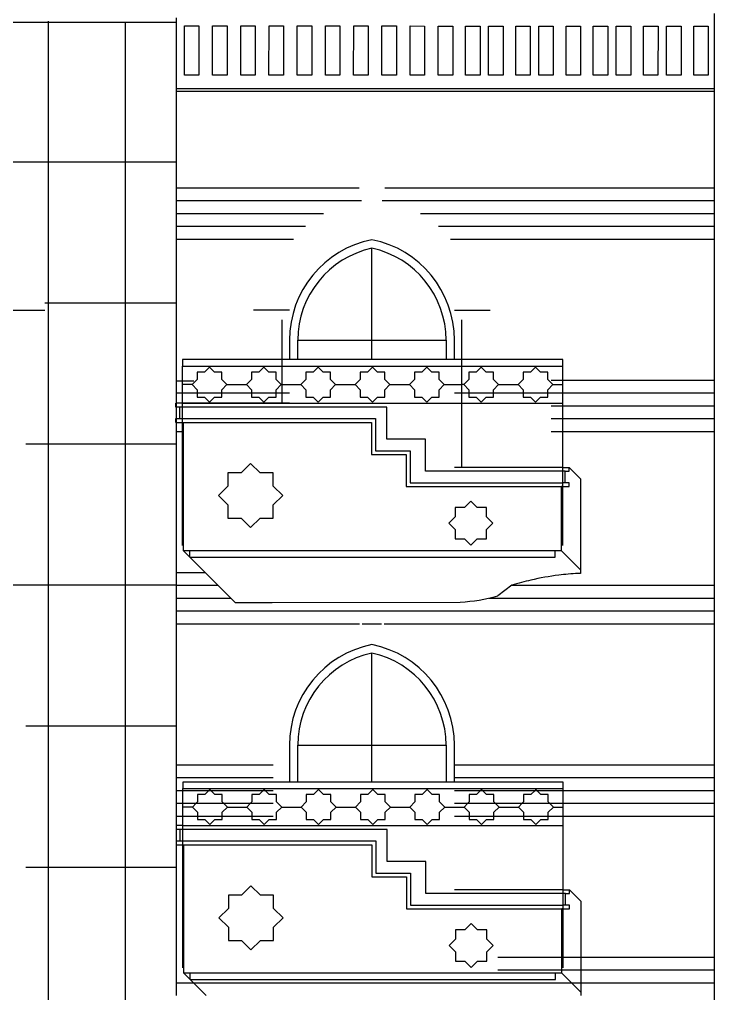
# Model space of a CAD drawing. Header units: inches. Extents: x 323.8 to 359.6, y 89.7 to 114.
# Drawn here: x 347.71 to 353.13, y 99.63 to 107.22 of the extents above; entities that cross this region are included whole.
import ezdxf

# ---------------------------------------------------------------- set-up
doc = ezdxf.new("R2010")
doc.units = ezdxf.units.IN
for name, color, linetype, lineweight in [('01_ORIGINAL_ENVELOPE', 7, 'Continuous', 25), ('02_ISLAMIC_WINDOWS', 7, 'Continuous', 25), ('03_ISLAMIC_BALCONIES', 7, 'Continuous', 25)]:
    doc.layers.add(name, color=color, linetype=linetype, lineweight=lineweight)

msp = doc.modelspace()

# ---------------------------------------------------------------- linework, layer by layer
at = {"layer": '01_ORIGINAL_ENVELOPE'}
for points in [[(353.132, 93.187), (353.132, 107.2709)], [(346.132, 107.2031), (347.932, 107.2031)], [(347.932, 107.2114), (347.932, 107.2031)], [(347.932, 107.2031), (347.932, 106.1114)], [(347.932, 107.2031), (348.932, 107.2031)], [(348.532, 107.2015), (348.532, 106.1114)], [(348.932, 107.237), (348.932, 107.2031)], [(348.932, 107.2031), (348.932, 106.687)], [(348.932, 106.687), (348.932, 106.6639)], [(348.932, 106.687), (353.132, 106.687)], [(348.932, 106.6639), (348.932, 106.1114)], [(348.932, 106.6639), (353.132, 106.6639)], [(347.932, 106.1114), (347.332, 106.1114)], [(347.932, 106.1114), (347.932, 105.0114)], [(348.532, 106.1114), (347.932, 106.1114)], [(348.532, 106.1114), (348.532, 105.0114)], [(348.932, 106.1114), (348.532, 106.1114)], [(348.932, 106.1114), (348.932, 105.9115)], [(348.932, 105.9115), (348.932, 105.8115)], [(348.932, 105.9115), (350.3584, 105.9115)], [(350.5584, 105.9115), (353.132, 105.9115)], [(348.932, 105.8115), (348.932, 105.7115)], [(348.932, 105.8115), (350.3782, 105.8115)], [(350.5385, 105.8115), (353.132, 105.8115)], [(348.932, 105.7115), (348.932, 105.6115)], [(348.932, 105.7115), (350.0813, 105.7115)], [(350.8365, 105.7115), (353.132, 105.7115)], [(348.932, 105.6115), (348.932, 105.5115)], [(348.932, 105.6115), (349.9409, 105.6115)], [(350.9769, 105.6115), (353.132, 105.6115)], [(348.932, 105.5115), (348.932, 105.0114)], [(348.932, 105.5115), (349.8473, 105.5115)], [(351.0705, 105.5115), (353.132, 105.5115)], [(347.932, 105.0114), (347.9058, 105.0114)], [(347.932, 105.0114), (347.932, 103.9114)], [(348.532, 105.0114), (347.932, 105.0114)], [(348.532, 105.0114), (348.532, 103.9114)], [(348.932, 105.0114), (348.532, 105.0114)], [(348.932, 105.0114), (348.932, 104.4055)], [(347.626, 104.9578), (347.9058, 104.9578)], [(349.8154, 104.9578), (349.5357, 104.9578)], [(351.1024, 104.9578), (351.3821, 104.9578)], [(349.7593, 104.571), (349.7593, 104.8828)], [(351.1585, 104.8828), (351.1585, 104.571)], [(349.7593, 104.521), (349.7593, 104.571)], [(351.1585, 104.571), (351.1585, 104.521)], [(349.7593, 104.376), (349.7593, 104.521)], [(351.1585, 104.521), (351.1585, 104.376)], [(348.932, 104.4055), (348.932, 104.3115)], [(348.932, 104.4055), (348.9793, 104.4055)], [(348.9793, 104.4055), (349.0693, 104.4055)], [(351.8572, 104.4115), (351.9472, 104.4115)], [(351.9472, 104.4115), (353.132, 104.4115)], [(348.932, 104.3115), (348.932, 104.231)], [(348.932, 104.3115), (348.9793, 104.3115)], [(348.9793, 104.3115), (349.0949, 104.3115)], [(349.0949, 104.3115), (349.2876, 104.3115)], [(349.2876, 104.3115), (349.5189, 104.3115)], [(349.5189, 104.3115), (349.7116, 104.3115)], [(349.7116, 104.3115), (349.7593, 104.3115)], [(349.7593, 104.3115), (349.7593, 104.376)], [(349.7593, 104.231), (349.7593, 104.3115)], [(349.7593, 104.3115), (349.8154, 104.3115)], [(351.1024, 104.3115), (351.1585, 104.3115)], [(351.1585, 104.376), (351.1585, 104.3115)], [(351.1585, 104.3115), (351.1585, 104.231)], [(351.1585, 104.3115), (351.2149, 104.3115)], [(351.2149, 104.3115), (351.4076, 104.3115)], [(351.4076, 104.3115), (351.6389, 104.3115)], [(351.6389, 104.3115), (351.8316, 104.3115)], [(351.8316, 104.3115), (351.9472, 104.3115)], [(351.9472, 104.3115), (353.132, 104.3115)], [(348.9293, 104.2115), (348.9293, 104.231), (348.932, 104.231)], [(348.932, 104.231), (348.932, 104.2115)], [(348.9793, 104.231), (348.932, 104.231)], [(349.7593, 104.231), (348.9793, 104.231)], [(348.9793, 104.231), (349.7593, 104.231)], [(349.8154, 104.231), (349.7593, 104.231)], [(351.1585, 104.231), (351.1585, 103.731)], [(348.932, 104.2115), (348.9293, 104.2115)], [(348.932, 104.201), (348.9293, 104.201), (348.9293, 104.2115)], [(348.932, 104.2115), (348.932, 104.201)], [(348.932, 104.201), (348.932, 104.1115)], [(348.9593, 104.1115), (348.9593, 104.201)], [(351.8572, 104.2115), (351.9472, 104.2115)], [(351.9472, 104.2115), (353.132, 104.2115)], [(348.932, 104.081), (348.9293, 104.081), (348.9293, 104.111), (348.932, 104.111)], [(348.932, 104.1115), (348.932, 104.111)], [(348.932, 104.1115), (348.9593, 104.1115)], [(348.932, 104.111), (348.932, 104.081)], [(348.932, 104.081), (348.932, 104.0115)], [(348.9593, 104.111), (348.9593, 104.1115)], [(348.9872, 104.0115), (348.9872, 104.081)], [(351.8572, 104.1115), (351.9472, 104.1115)], [(351.9472, 104.1115), (353.132, 104.1115)], [(348.932, 104.0115), (348.932, 103.9114)], [(348.932, 104.0115), (348.9793, 104.0115)], [(348.9793, 104.0115), (348.9872, 104.0115)], [(348.9872, 103.081), (348.9872, 104.0115)], [(351.8572, 104.0115), (351.9472, 104.0115)], [(351.9472, 104.0115), (353.132, 104.0115)], [(347.932, 103.9114), (347.7571, 103.9114)], [(347.932, 103.9114), (347.932, 102.8114)], [(348.532, 103.9114), (347.932, 103.9114)], [(348.532, 103.9114), (348.532, 102.8114)], [(348.932, 103.9114), (348.532, 103.9114)], [(348.932, 103.9114), (348.932, 102.9115)], [(351.1585, 103.731), (351.1024, 103.731)], [(351.9472, 103.731), (351.1585, 103.731)], [(351.9472, 103.731), (351.9972, 103.731), (352.0872, 103.641), (352.0872, 102.931)], [(351.9672, 103.611), (351.9672, 103.701)], [(351.9372, 103.081), (351.9372, 103.581)], [(349.0372, 103.081), (348.9872, 103.081)], [(348.9872, 103.081), (349.0372, 103.031)], [(349.0372, 103.031), (351.8872, 103.031), (351.8872, 103.081)], [(349.0372, 103.031), (349.0372, 103.081)], [(351.8872, 103.081), (349.0372, 103.081)], [(349.0372, 103.031), (349.1568, 102.9115)], [(351.9372, 103.081), (351.8872, 103.081)], [(351.9372, 103.081), (352.0872, 102.931)], [(348.932, 102.9115), (348.932, 102.8115)], [(348.932, 102.9115), (349.1568, 102.9115)], [(349.1568, 102.9115), (349.2568, 102.8115)], [(352.0872, 102.931), (352.0872, 102.9043), (352.0664, 102.9043)], [(347.932, 102.8114), (347.332, 102.8114)], [(347.932, 102.8114), (347.932, 101.7114)], [(348.532, 102.8114), (347.932, 102.8114)], [(348.532, 102.8114), (348.532, 101.7114)], [(348.932, 102.8114), (348.532, 102.8114)], [(348.932, 102.8115), (348.932, 102.8114)], [(348.932, 102.8115), (349.2568, 102.8115)], [(348.932, 102.8114), (348.932, 102.7115)], [(349.2568, 102.8115), (349.3568, 102.7115)], [(351.5499, 102.8115), (351.442, 102.7282)], [(351.5515, 102.8127), (351.5499, 102.8115)], [(351.5499, 102.8115), (353.132, 102.8115)], [(348.932, 102.7115), (348.932, 102.6115)], [(348.932, 102.7115), (349.3568, 102.7115)], [(349.3568, 102.7115), (349.3907, 102.6776), (349.6811, 102.6776), (351.1479, 102.6799)], [(351.3745, 102.7115), (353.132, 102.7115)], [(348.932, 102.6115), (348.932, 102.5115)], [(348.932, 102.6115), (353.132, 102.6115)], [(348.932, 102.5115), (348.932, 101.7114)], [(348.932, 102.5115), (350.3625, 102.5115)], [(350.3828, 102.5115), (350.5339, 102.5115)], [(350.5543, 102.5115), (353.132, 102.5115)], [(347.932, 101.7114), (347.7572, 101.7114)], [(347.932, 101.7114), (347.932, 100.6114)], [(348.532, 101.7114), (347.932, 101.7114)], [(348.532, 101.7114), (348.532, 100.6114)], [(348.932, 101.7114), (348.532, 101.7114)], [(348.932, 101.7114), (348.932, 101.4115)], [(348.932, 101.4115), (348.932, 101.3115)], [(348.932, 101.4115), (349.6877, 101.4115)], [(351.1025, 101.4115), (353.132, 101.4115)], [(348.932, 101.3115), (348.932, 101.2115)], [(348.932, 101.3115), (349.6877, 101.3115)], [(351.1025, 101.3115), (353.132, 101.3115)], [(348.932, 101.2115), (348.932, 101.1115)], [(348.932, 101.2115), (348.982, 101.2115)], [(348.982, 101.2115), (349.1871, 101.2115)], [(349.1871, 101.2115), (349.2008, 101.2115)], [(349.2008, 101.2115), (349.6111, 101.2115)], [(349.6111, 101.2115), (349.6248, 101.2115)], [(349.6248, 101.2115), (349.6877, 101.2115)], [(351.1025, 101.2115), (351.3071, 101.2115)], [(351.3071, 101.2115), (351.3208, 101.2115)], [(351.3208, 101.2115), (351.7311, 101.2115)], [(351.7311, 101.2115), (351.7448, 101.2115)], [(351.7448, 101.2115), (351.95, 101.2115)], [(351.95, 101.2115), (353.132, 101.2115)], [(348.932, 101.1115), (348.932, 101.0115)], [(348.932, 101.1115), (348.982, 101.1115)], [(348.982, 101.1115), (349.0871, 101.1115)], [(349.0871, 101.1115), (349.3008, 101.1115)], [(349.3008, 101.1115), (349.5111, 101.1115)], [(349.5111, 101.1115), (349.6877, 101.1115)], [(351.1025, 101.1115), (351.2071, 101.1115)], [(351.2071, 101.1115), (351.4208, 101.1115)], [(351.4208, 101.1115), (351.6311, 101.1115)], [(351.6311, 101.1115), (351.8448, 101.1115)], [(351.8448, 101.1115), (351.95, 101.1115)], [(351.95, 101.1115), (353.132, 101.1115)], [(348.932, 101.0115), (348.932, 100.937)], [(348.932, 101.0115), (348.982, 101.0115)], [(348.982, 101.0115), (349.0976, 101.0115)], [(349.0976, 101.0115), (349.2904, 101.0115)], [(349.2904, 101.0115), (349.5216, 101.0115)], [(349.5216, 101.0115), (349.6877, 101.0115)], [(351.1025, 101.0115), (351.2176, 101.0115)], [(351.2176, 101.0115), (351.4103, 101.0115)], [(351.4103, 101.0115), (351.6416, 101.0115)], [(351.6416, 101.0115), (351.8343, 101.0115)], [(351.8343, 101.0115), (351.95, 101.0115)], [(351.95, 101.0115), (353.132, 101.0115)], [(348.932, 100.937), (348.932, 100.907)], [(348.982, 100.937), (348.932, 100.937)], [(348.932, 100.907), (348.932, 100.817)], [(348.962, 100.817), (348.962, 100.907)], [(348.932, 100.817), (348.932, 100.787)], [(348.932, 100.787), (348.932, 100.6114)], [(348.99, 99.787), (348.99, 100.787)], [(347.932, 100.6114), (347.7572, 100.6114)], [(347.932, 100.6114), (347.932, 99.5114)], [(348.532, 100.6114), (347.932, 100.6114)], [(348.532, 100.6114), (348.532, 99.5114)], [(348.932, 100.6114), (348.532, 100.6114)], [(348.932, 100.6114), (348.932, 99.7115)], [(351.95, 100.437), (351.1025, 100.437)], [(351.95, 100.437), (352, 100.437), (352.09, 100.347), (352.09, 99.9115)], [(351.97, 100.317), (351.97, 100.407)], [(351.94, 99.9115), (351.94, 100.287)], [(351.4422, 99.9115), (351.94, 99.9115)], [(351.94, 99.8115), (351.94, 99.9115)], [(351.94, 99.9115), (351.95, 99.9115)], [(351.95, 99.9115), (352.09, 99.9115)], [(352.09, 99.9115), (352.09, 99.8115)], [(352.09, 99.9115), (353.132, 99.9115)], [(349.04, 99.787), (348.99, 99.787)], [(348.99, 99.787), (349.04, 99.737)], [(349.04, 99.737), (351.89, 99.737), (351.89, 99.787)], [(349.04, 99.737), (349.04, 99.787)], [(351.89, 99.787), (349.04, 99.787)], [(351.4422, 99.8115), (351.94, 99.8115)], [(351.94, 99.787), (351.89, 99.787)], [(351.94, 99.787), (351.94, 99.8115)], [(351.94, 99.8115), (352.09, 99.8115)], [(351.94, 99.787), (352.0155, 99.7115)], [(352.09, 99.8115), (352.09, 99.7115)], [(352.09, 99.8115), (353.132, 99.8115)], [(348.932, 99.7115), (348.932, 99.6115)], [(348.932, 99.7115), (349.0655, 99.7115)], [(349.04, 99.737), (349.0655, 99.7115)], [(349.0655, 99.7115), (352.0155, 99.7115)], [(349.0655, 99.7115), (349.1655, 99.6115)], [(352.0155, 99.7115), (352.09, 99.7115)], [(352.0155, 99.7115), (352.09, 99.637)], [(352.09, 99.7115), (352.09, 99.637)], [(352.09, 99.7115), (353.132, 99.7115)], [(352.09, 99.637), (352.09, 99.6115)]]:
    msp.add_lwpolyline(points, dxfattribs=at)
for points in [[(348.9948, 106.7897), (348.9949, 107.1739), (349.108, 107.1739), (349.1079, 106.7897)], [(349.215, 106.7897), (349.2151, 107.1738), (349.3282, 107.1738), (349.3281, 106.7896)], [(349.4352, 106.7896), (349.4353, 107.1738), (349.5484, 107.1737), (349.5483, 106.7896)], [(349.6554, 106.7895), (349.6555, 107.1737), (349.7686, 107.1737), (349.7685, 106.7895)], [(349.8756, 106.7895), (349.8757, 107.1736), (349.9888, 107.1736), (349.9887, 106.7894)], [(350.0958, 106.7894), (350.0959, 107.1736), (350.209, 107.1735), (350.2089, 106.7894)], [(350.316, 106.7893), (350.3161, 107.1735), (350.4292, 107.1735), (350.4291, 106.7893)], [(350.5362, 106.7893), (350.5363, 107.1734), (350.6494, 107.1734), (350.6493, 106.7892)], [(350.7564, 106.7892), (350.7565, 107.1734), (350.8696, 107.1733), (350.8694, 106.7892)], [(350.9766, 106.7891), (350.9767, 107.1733), (351.0898, 107.1733), (351.0896, 106.7891)], [(351.189, 106.7891), (351.1891, 107.1733), (351.3022, 107.1733), (351.302, 106.7891)], [(351.3687, 106.7891), (351.3688, 107.1733), (351.4819, 107.1733), (351.4818, 106.7891)], [(351.5811, 106.7891), (351.5812, 107.1733), (351.6943, 107.1733), (351.6942, 106.7891)], [(351.7608, 106.7891), (351.7609, 107.1733), (351.874, 107.1733), (351.8739, 106.7891)], [(351.9732, 106.7891), (351.9733, 107.1733), (352.0864, 107.1733), (352.0863, 106.7891)], [(352.1856, 106.7891), (352.1857, 107.1733), (352.2988, 107.1733), (352.2987, 106.7891)], [(352.3653, 106.7891), (352.3654, 107.1733), (352.4785, 107.1733), (352.4784, 106.7891)], [(352.5777, 106.7891), (352.5778, 107.1733), (352.6909, 107.1733), (352.6908, 106.7891)], [(352.7575, 106.789), (352.7576, 107.1732), (352.8707, 107.1731), (352.8705, 106.789)], [(352.9699, 106.789), (352.97, 107.1732), (353.0831, 107.1731), (353.0829, 106.789)]]:
    msp.add_lwpolyline(points, close=True, dxfattribs=at)
for centre, radius, start, end in [((352.2028, 100.6432), 2.2651, 97.27154, 102.87021), ((352.2028, 100.6432), 2.2651, 93.4502, 97.27154), ((352.2028, 100.6432), 2.2651, 102.87021, 106.70974), ((351.0648, 104.1046), 1.4272, 273.33585, 285.3258)]:
    msp.add_arc(centre, radius, start, end, dxfattribs=at)
at = {"layer": '02_ISLAMIC_WINDOWS'}
for points in [[(350.4589, 104.723), (350.4589, 105.4403)], [(349.8154, 104.723), (349.8154, 104.571)], [(349.8804, 104.571), (349.8804, 104.723), (350.4589, 104.723)], [(350.4589, 104.571), (350.4589, 104.723)], [(350.4589, 104.723), (351.0374, 104.723), (351.0374, 104.571)], [(351.1024, 104.571), (351.1024, 104.723)], [(350.4587, 101.5643), (350.4587, 102.282)], [(349.8149, 101.5643), (349.8149, 101.277)], [(349.8799, 101.277), (349.8799, 101.5643), (350.4587, 101.5643)], [(350.4587, 101.277), (350.4587, 101.5643)], [(350.4587, 101.5643), (351.0375, 101.5643), (351.0375, 101.277)], [(351.1025, 101.4115), (351.1025, 101.5643)], [(351.1025, 101.3115), (351.1025, 101.4115)], [(351.1025, 101.277), (351.1025, 101.3115)]]:
    msp.add_lwpolyline(points, dxfattribs=at)
for centre, radius, start, end in [((350.6144, 104.723), 0.799, 101.22242, 180), ((350.3034, 104.723), 0.799, 0, 78.77758), ((350.6144, 104.723), 0.734, 102.23101, 180), ((350.3034, 104.723), 0.734, 0, 77.76899), ((350.6143, 101.5643), 0.7994, 101.22291, 180), ((350.3031, 101.5643), 0.7994, 0, 78.77709), ((350.6143, 101.5643), 0.7344, 102.23101, 180), ((350.3031, 101.5643), 0.7344, 0, 77.76899)]:
    msp.add_arc(centre, radius, start, end, dxfattribs=at)
at = {"layer": '03_ISLAMIC_BALCONIES'}
for points in [[(349.7593, 104.571), (348.9793, 104.571), (348.9793, 104.521)], [(349.8154, 104.571), (349.7593, 104.571)], [(349.8804, 104.571), (349.8154, 104.571)], [(350.4589, 104.571), (349.8804, 104.571)], [(351.0374, 104.571), (350.4589, 104.571)], [(351.1024, 104.571), (351.0374, 104.571)], [(351.1585, 104.571), (351.1024, 104.571)], [(351.9472, 104.521), (351.9472, 104.571), (351.1585, 104.571)], [(348.9793, 104.4055), (348.9793, 104.521)], [(348.9793, 104.521), (349.7593, 104.521)], [(349.3276, 104.376), (349.2876, 104.416), (349.2876, 104.4724), (349.2312, 104.4724), (349.1913, 104.5123), (349.1513, 104.4724), (349.0949, 104.4724), (349.0949, 104.416), (349.055, 104.376)], [(349.7516, 104.376), (349.7116, 104.416), (349.7116, 104.4724), (349.6552, 104.4724), (349.6153, 104.5123), (349.5753, 104.4724), (349.5189, 104.4724), (349.5189, 104.416), (349.479, 104.376)], [(349.7593, 104.521), (351.1585, 104.521)], [(350.1756, 104.376), (350.1356, 104.416), (350.1356, 104.4724), (350.0792, 104.4724), (350.0393, 104.5123), (349.9993, 104.4724), (349.9429, 104.4724), (349.9429, 104.416), (349.903, 104.376)], [(350.5996, 104.376), (350.5596, 104.416), (350.5596, 104.4724), (350.5032, 104.4724), (350.4633, 104.5123), (350.4233, 104.4724), (350.3669, 104.4724), (350.3669, 104.416), (350.327, 104.376)], [(351.0235, 104.376), (350.9836, 104.416), (350.9836, 104.4724), (350.9272, 104.4724), (350.8872, 104.5123), (350.8473, 104.4724), (350.7909, 104.4724), (350.7909, 104.416), (350.7509, 104.376)], [(351.1585, 104.521), (351.9472, 104.521)], [(351.4475, 104.376), (351.4076, 104.416), (351.4076, 104.4724), (351.3512, 104.4724), (351.3112, 104.5123), (351.2713, 104.4724), (351.2149, 104.4724), (351.2149, 104.416), (351.1749, 104.376)], [(351.8715, 104.376), (351.8316, 104.416), (351.8316, 104.4724), (351.7752, 104.4724), (351.7352, 104.5123), (351.6953, 104.4724), (351.6389, 104.4724), (351.6389, 104.416), (351.5989, 104.376)], [(351.9472, 104.4115), (351.9472, 104.521)], [(348.9793, 104.376), (348.9793, 104.4055)], [(351.9472, 104.376), (351.9472, 104.4115)], [(348.9793, 104.3115), (348.9793, 104.376)], [(349.055, 104.376), (348.9793, 104.376)], [(348.9793, 104.231), (348.9793, 104.3115)], [(349.055, 104.376), (349.0949, 104.3361), (349.0949, 104.3115)], [(349.0949, 104.3115), (349.0949, 104.2797), (349.1513, 104.2797), (349.1913, 104.2397), (349.2312, 104.2797), (349.2876, 104.2797), (349.2876, 104.3115)], [(349.2876, 104.3115), (349.2876, 104.3361), (349.3276, 104.376)], [(349.3276, 104.376), (349.4033, 104.376), (349.479, 104.376)], [(349.479, 104.376), (349.5189, 104.3361), (349.5189, 104.3115)], [(349.5189, 104.3115), (349.5189, 104.2797), (349.5753, 104.2797), (349.6153, 104.2397), (349.6552, 104.2797), (349.7116, 104.2797), (349.7116, 104.3115)], [(349.7116, 104.3115), (349.7116, 104.3361), (349.7516, 104.376)], [(349.7516, 104.376), (349.7593, 104.376)], [(349.7593, 104.376), (349.8273, 104.376), (349.903, 104.376)], [(349.903, 104.376), (349.9429, 104.3361), (349.9429, 104.2797), (349.9993, 104.2797), (350.0393, 104.2397), (350.0792, 104.2797), (350.1356, 104.2797), (350.1356, 104.3361), (350.1756, 104.376)], [(350.1756, 104.376), (350.2513, 104.376), (350.327, 104.376)], [(350.327, 104.376), (350.3669, 104.3361), (350.3669, 104.2797), (350.4233, 104.2797), (350.4633, 104.2397), (350.5032, 104.2797), (350.5596, 104.2797), (350.5596, 104.3361), (350.5996, 104.376)], [(350.5996, 104.376), (350.6752, 104.376), (350.7509, 104.376)], [(350.7509, 104.376), (350.7909, 104.3361), (350.7909, 104.2797), (350.8473, 104.2797), (350.8872, 104.2397), (350.9272, 104.2797), (350.9836, 104.2797), (350.9836, 104.3361), (351.0235, 104.376)], [(351.0235, 104.376), (351.0992, 104.376), (351.1585, 104.376)], [(351.1749, 104.376), (351.1585, 104.376)], [(351.1749, 104.376), (351.2149, 104.3361), (351.2149, 104.3115)], [(351.2149, 104.3115), (351.2149, 104.2797), (351.2713, 104.2797), (351.3112, 104.2397), (351.3512, 104.2797), (351.4076, 104.2797), (351.4076, 104.3115)], [(351.4076, 104.3115), (351.4076, 104.3361), (351.4475, 104.376)], [(351.4475, 104.376), (351.5232, 104.376), (351.5989, 104.376)], [(351.5989, 104.376), (351.6389, 104.3361), (351.6389, 104.3115)], [(351.6389, 104.3115), (351.6389, 104.2797), (351.6953, 104.2797), (351.7352, 104.2397), (351.7752, 104.2797), (351.8316, 104.2797), (351.8316, 104.3115)], [(351.8316, 104.3115), (351.8316, 104.3361), (351.8715, 104.376)], [(351.8715, 104.376), (351.9472, 104.376)], [(351.9472, 104.3115), (351.9472, 104.376)], [(351.9472, 104.231), (351.9472, 104.3115)], [(348.9793, 104.201), (348.9793, 104.231)], [(349.7593, 104.231), (351.1585, 104.231)], [(351.1585, 104.231), (351.9472, 104.231)], [(351.9472, 104.2115), (351.9472, 104.231)], [(348.9593, 104.201), (348.932, 104.201)], [(348.9793, 104.201), (348.9593, 104.201)], [(348.9793, 104.111), (348.9793, 104.201)], [(351.9472, 103.701), (350.8757, 103.701), (350.8757, 103.951), (350.5757, 103.951), (350.5757, 104.201), (348.9793, 104.201)], [(351.9472, 104.1115), (351.9472, 104.2115)], [(348.932, 104.111), (348.9593, 104.111)], [(348.932, 104.081), (348.9793, 104.081)], [(348.9593, 104.111), (348.9793, 104.111)], [(348.9793, 104.081), (348.9793, 104.111)], [(348.9793, 104.111), (350.4857, 104.111), (350.4857, 103.861), (350.7557, 103.861), (350.7557, 103.611), (351.9472, 103.611)], [(348.9793, 104.0115), (348.9793, 104.081)], [(348.9793, 104.081), (348.9872, 104.081)], [(348.9872, 104.081), (350.4557, 104.081), (350.4557, 103.831), (350.7257, 103.831), (350.7257, 103.581), (351.9372, 103.581)], [(351.9472, 104.0115), (351.9472, 104.1115)], [(348.9793, 103.121), (348.9793, 104.0115)], [(351.9472, 103.731), (351.9472, 104.0115)], [(351.9472, 103.701), (351.9472, 103.731)], [(351.9472, 103.611), (351.9472, 103.701)], [(351.9672, 103.701), (351.9472, 103.701)], [(351.9672, 103.701), (351.9972, 103.701), (351.9972, 103.731)], [(351.9472, 103.581), (351.9372, 103.581)], [(351.9472, 103.581), (351.9972, 103.581), (351.9972, 103.611), (351.9672, 103.611)], [(351.9472, 103.581), (351.9472, 103.611)], [(351.9672, 103.611), (351.9472, 103.611)], [(351.9472, 103.121), (351.9472, 103.581)], [(349.8149, 101.277), (348.982, 101.277), (348.982, 101.227)], [(349.8799, 101.277), (349.8149, 101.277)], [(350.4587, 101.277), (349.8799, 101.277)], [(351.0375, 101.277), (350.4587, 101.277)], [(351.1025, 101.277), (351.0375, 101.277)], [(351.95, 101.227), (351.95, 101.277), (351.1025, 101.277)], [(348.982, 101.2115), (348.982, 101.227)], [(348.982, 101.227), (351.95, 101.227)], [(348.982, 101.1115), (348.982, 101.2115)], [(349.1871, 101.2115), (349.1541, 101.1784), (349.0976, 101.1784), (349.0976, 101.1219), (349.0871, 101.1115)], [(349.2008, 101.2115), (349.194, 101.2183), (349.1871, 101.2115)], [(349.3008, 101.1115), (349.2904, 101.1219), (349.2904, 101.1784), (349.2339, 101.1784), (349.2008, 101.2115)], [(349.6111, 101.2115), (349.5781, 101.1784), (349.5216, 101.1784), (349.5216, 101.1219), (349.5111, 101.1115)], [(349.6248, 101.2115), (349.618, 101.2183), (349.6111, 101.2115)], [(349.7543, 101.082), (349.7144, 101.1219), (349.7144, 101.1784), (349.6579, 101.1784), (349.6248, 101.2115)], [(350.1783, 101.082), (350.1384, 101.1219), (350.1384, 101.1784), (350.0819, 101.1784), (350.042, 101.2183), (350.0021, 101.1784), (349.9456, 101.1784), (349.9456, 101.1219), (349.9057, 101.082)], [(350.6023, 101.082), (350.5624, 101.1219), (350.5624, 101.1784), (350.5059, 101.1784), (350.466, 101.2183), (350.4261, 101.1784), (350.3696, 101.1784), (350.3696, 101.1219), (350.3297, 101.082)], [(351.0263, 101.082), (350.9864, 101.1219), (350.9864, 101.1784), (350.9299, 101.1784), (350.89, 101.2183), (350.8501, 101.1784), (350.7936, 101.1784), (350.7936, 101.1219), (350.7537, 101.082)], [(351.3071, 101.2115), (351.274, 101.1784), (351.2176, 101.1784), (351.2176, 101.1219), (351.2071, 101.1115)], [(351.3208, 101.2115), (351.314, 101.2183), (351.3071, 101.2115)], [(351.4208, 101.1115), (351.4103, 101.1219), (351.4103, 101.1784), (351.3539, 101.1784), (351.3208, 101.2115)], [(351.7311, 101.2115), (351.698, 101.1784), (351.6416, 101.1784), (351.6416, 101.1219), (351.6311, 101.1115)], [(351.7448, 101.2115), (351.738, 101.2183), (351.7311, 101.2115)], [(351.8448, 101.1115), (351.8343, 101.1219), (351.8343, 101.1784), (351.7779, 101.1784), (351.7448, 101.2115)], [(351.95, 101.2115), (351.95, 101.227)], [(351.95, 101.1115), (351.95, 101.2115)], [(348.982, 101.082), (348.982, 101.1115)], [(348.982, 101.0115), (348.982, 101.082)], [(349.0577, 101.082), (348.982, 101.082)], [(349.0871, 101.1115), (349.0577, 101.082)], [(349.0577, 101.082), (349.0976, 101.0421), (349.0976, 101.0115)], [(349.2904, 101.0115), (349.2904, 101.0421), (349.3303, 101.082)], [(349.3303, 101.082), (349.3008, 101.1115)], [(349.3303, 101.082), (349.406, 101.082), (349.4817, 101.082)], [(349.5111, 101.1115), (349.4817, 101.082)], [(349.4817, 101.082), (349.5216, 101.0421), (349.5216, 101.0115)], [(349.5216, 101.0115), (349.5216, 100.9856), (349.5781, 100.9856), (349.618, 100.9457), (349.6579, 100.9856), (349.7144, 100.9856), (349.7144, 101.0421), (349.7543, 101.082)], [(349.7543, 101.082), (349.83, 101.082), (349.9057, 101.082)], [(349.9057, 101.082), (349.9456, 101.0421), (349.9456, 100.9856), (350.0021, 100.9856), (350.042, 100.9457), (350.0819, 100.9856), (350.1384, 100.9856), (350.1384, 101.0421), (350.1783, 101.082)], [(350.1783, 101.082), (350.254, 101.082), (350.3297, 101.082)], [(350.3297, 101.082), (350.3696, 101.0421), (350.3696, 100.9856), (350.4261, 100.9856), (350.466, 100.9457), (350.5059, 100.9856), (350.5624, 100.9856), (350.5624, 101.0421), (350.6023, 101.082)], [(350.6023, 101.082), (350.678, 101.082), (350.7537, 101.082)], [(350.7537, 101.082), (350.7936, 101.0421), (350.7936, 100.9856), (350.8501, 100.9856), (350.89, 100.9457), (350.9299, 100.9856), (350.9864, 100.9856), (350.9864, 101.0421), (351.0263, 101.082)], [(351.0263, 101.082), (351.102, 101.082), (351.1777, 101.082)], [(351.2071, 101.1115), (351.1777, 101.082)], [(351.1777, 101.082), (351.2176, 101.0421), (351.2176, 101.0115)], [(351.4103, 101.0115), (351.4103, 101.0421), (351.4503, 101.082)], [(351.4503, 101.082), (351.4208, 101.1115)], [(351.4503, 101.082), (351.526, 101.082), (351.6017, 101.082)], [(351.6311, 101.1115), (351.6017, 101.082)], [(351.6017, 101.082), (351.6416, 101.0421), (351.6416, 101.0115)], [(351.8343, 101.0115), (351.8343, 101.0421), (351.8743, 101.082)], [(351.8743, 101.082), (351.8448, 101.1115)], [(351.8743, 101.082), (351.95, 101.082)], [(351.95, 101.082), (351.95, 101.1115)], [(351.95, 101.0115), (351.95, 101.082)], [(348.982, 100.937), (348.982, 101.0115)], [(349.0976, 101.0115), (349.0976, 100.9856), (349.1541, 100.9856), (349.194, 100.9457), (349.2339, 100.9856), (349.2904, 100.9856), (349.2904, 101.0115)], [(351.2176, 101.0115), (351.2176, 100.9856), (351.274, 100.9856), (351.314, 100.9457), (351.3539, 100.9856), (351.4103, 100.9856), (351.4103, 101.0115)], [(351.6416, 101.0115), (351.6416, 100.9856), (351.698, 100.9856), (351.738, 100.9457), (351.7779, 100.9856), (351.8343, 100.9856), (351.8343, 101.0115)], [(351.95, 100.937), (351.95, 101.0115)], [(348.962, 100.907), (348.932, 100.907)], [(348.982, 100.907), (348.962, 100.907)], [(348.982, 100.907), (348.982, 100.937)], [(348.982, 100.937), (349.8149, 100.937), (351.95, 100.937)], [(348.982, 100.817), (348.982, 100.907)], [(351.95, 100.407), (350.8784, 100.407), (350.8784, 100.657), (350.5784, 100.657), (350.5784, 100.907), (348.982, 100.907)], [(351.95, 100.437), (351.95, 100.937)], [(348.932, 100.817), (348.962, 100.817)], [(348.962, 100.817), (348.982, 100.817)], [(348.982, 100.787), (348.982, 100.817)], [(348.982, 100.817), (350.4884, 100.817), (350.4884, 100.567), (350.7584, 100.567), (350.7584, 100.317), (351.95, 100.317)], [(348.932, 100.787), (348.982, 100.787)], [(348.982, 99.827), (348.982, 100.787)], [(348.982, 100.787), (348.99, 100.787)], [(348.99, 100.787), (350.4584, 100.787), (350.4584, 100.537), (350.7284, 100.537), (350.7284, 100.287), (351.94, 100.287)], [(351.95, 100.407), (351.95, 100.437)], [(351.97, 100.407), (352, 100.407), (352, 100.437)], [(351.95, 100.317), (351.95, 100.407)], [(351.97, 100.407), (351.95, 100.407)], [(351.95, 100.287), (351.94, 100.287)], [(351.95, 100.287), (352, 100.287), (352, 100.317), (351.97, 100.317)], [(351.95, 100.287), (351.95, 100.317)], [(351.97, 100.317), (351.95, 100.317)], [(351.95, 99.9115), (351.95, 100.287)], [(351.95, 99.827), (351.95, 99.9115)]]:
    msp.add_lwpolyline(points, dxfattribs=at)
for points in [[(349.2622, 103.511), (349.3354, 103.4378), (349.3354, 103.3343), (349.439, 103.3343), (349.5122, 103.261), (349.5854, 103.3343), (349.689, 103.3343), (349.689, 103.4378), (349.7622, 103.511), (349.689, 103.5843), (349.689, 103.6878), (349.5854, 103.6878), (349.5122, 103.761), (349.439, 103.6878), (349.3354, 103.6878), (349.3354, 103.5843)], [(351.0582, 103.296), (351.1086, 103.2457), (351.1086, 103.1744), (351.1799, 103.1744), (351.2302, 103.124), (351.2806, 103.1744), (351.3519, 103.1744), (351.3519, 103.2457), (351.4022, 103.296), (351.3519, 103.3464), (351.3519, 103.4177), (351.2806, 103.4177), (351.2302, 103.468), (351.1799, 103.4177), (351.1086, 103.4177), (351.1086, 103.3464)], [(349.2649, 100.217), (349.3381, 100.1438), (349.3381, 100.0402), (349.4417, 100.0402), (349.5149, 99.967), (349.5881, 100.0402), (349.6917, 100.0402), (349.6917, 100.1438), (349.7649, 100.217), (349.6917, 100.2902), (349.6917, 100.3938), (349.5881, 100.3938), (349.5149, 100.467), (349.4417, 100.3938), (349.3381, 100.3938), (349.3381, 100.2902)], [(351.061, 100.002), (351.1113, 99.9516), (351.1113, 99.8804), (351.1826, 99.8804), (351.233, 99.83), (351.2833, 99.8804), (351.3546, 99.8804), (351.3546, 99.9516), (351.405, 100.002), (351.3546, 100.0524), (351.3546, 100.1236), (351.2833, 100.1236), (351.233, 100.174), (351.1826, 100.1236), (351.1113, 100.1236), (351.1113, 100.0524)]]:
    msp.add_lwpolyline(points, close=True, dxfattribs=at)

doc.saveas('drawing.dxf')
